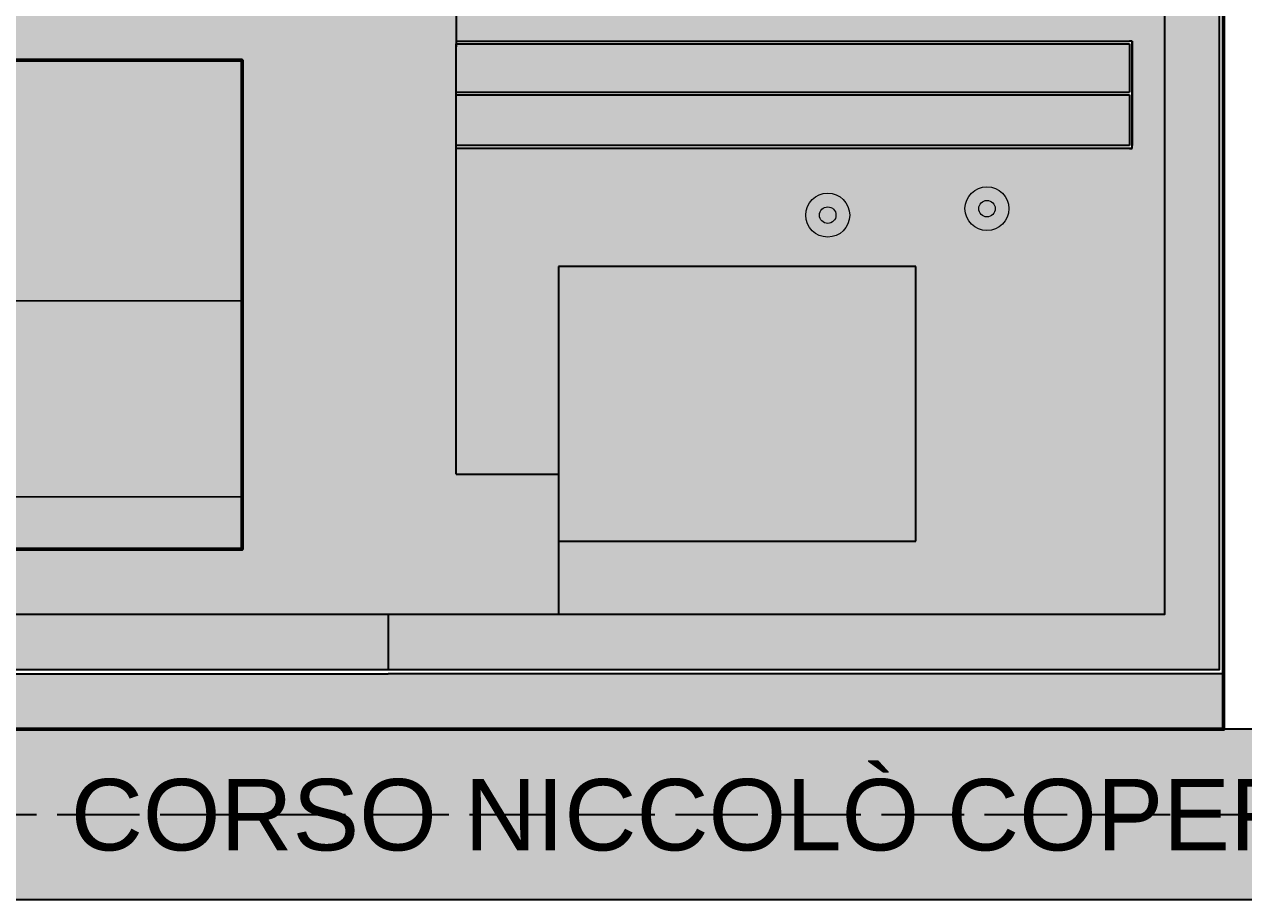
# Model space of a CAD drawing. Header units: millimetres. Extents: x 23 to 299, y 5 to 130.
# Drawn here: x 76.56 to 120.93, y 11.51 to 43.35 of the extents above; entities that cross this region are included whole.
import ezdxf
from ezdxf.enums import TextEntityAlignment as Align

# ---------------------------------------------------------------- set-up
doc = ezdxf.new("R2010")
doc.units = ezdxf.units.MM
doc.linetypes.add('ACAD_ISO02W100', pattern=[15, 12, -3])
doc.layers.get('0').update_dxf_attribs({"lineweight": 25})
for name, color, linetype, lineweight in [('EDIFICIO', 7, 'Continuous', 50), ('LEGENDA', 7, 'Continuous', 18), ('LOTTO', 3, 'Continuous', 50), ('TESTI', 7, 'Continuous', 18), ('ZONE_CALCOLO', 6, 'Continuous', 18)]:
    doc.layers.add(name, color=color, linetype=linetype, lineweight=lineweight)
doc.styles.add('ARIAL', font='arial.ttf')

msp = doc.modelspace()

# ---------------------------------------------------------------- hatches: boundary and pattern name
h = msp.add_hatch(color=8)
h.dxf.hatch_style = 1
h.paths.add_polyline_path([(60.19456, 72.70972), (57.44456, 72.70972), (54.69456, 72.70972), (54.69456, 17.70972), (25.25343, 17.70972), (25.25343, 14.60972), (149.75413, 14.60972), (149.75413, 17.70972), (60.19456, 17.70972)])
at = {"true_color": 0x636466}
h = msp.add_hatch(color=251, dxfattribs=at)
h.dxf.hatch_style = 1
h.paths.add_polyline_path([(66.09456, 41.89972), (62.21456, 41.89972), (62.21456, 62.70972), (60.19456, 62.70972), (60.19456, 17.70972), (120.19456, 17.70972), (120.19456, 19.72972), (89.80186, 19.72972), (62.21456, 19.72972), (62.21456, 33.29972), (66.09456, 33.29972)])
h = msp.add_hatch()
h.set_pattern_fill('GRASS', scale=0.013)
h.set_pattern_definition([(90, (-74.04778, -8.41556), (-0.23348666, 0.23348666), [0.0619125, -0.4050608]), (45, (-74.04778, -8.41556), (-0.23348666, 0.23348666), [0.0619125, -0.2682875]), (135, (-74.04778, -8.41556), (-0.23348666, -0.23348666), [0.0619125, -0.2682875])])
h.paths.add_polyline_path([(62.36456, 42.04972), (64.36456, 42.04972), (64.36456, 60.55972), (118.04456, 60.55972), (118.04456, 21.87972), (89.80186, 21.87972), (89.80186, 19.87972), (120.04456, 19.87972), (120.04456, 62.55972), (62.36456, 62.55972)])
h = msp.add_hatch(color=92)
h.dxf.hatch_style = 1
h.paths.add_polyline_path([(99.62644, 46.34742), (89.66456, 46.34742), (89.66456, 44.14972), (92.27578, 44.14972), (92.27578, 42.74135), (116.77578, 42.74135), (116.87578, 42.74135), (116.87578, 38.84135), (116.77578, 38.84135), (104.6141, 38.84135), (92.27578, 38.84135), (92.27578, 26.9904), (96.00261, 26.9904), (96.00261, 34.54931), (109.00261, 34.54931), (109.00261, 25.54931), (109.00261, 24.54931), (96.00261, 24.54931), (96.00261, 21.87972), (118.04456, 21.87972), (118.04456, 60.55972), (64.36456, 60.55972), (64.36456, 44.14972), (87.36456, 44.14972), (87.36456, 46.34742), (78.62644, 46.34742), (78.62644, 57.34742), (99.62644, 57.34742)])
h = msp.add_hatch(color=9)
h.dxf.hatch_style = 1
h.paths.add_polyline_path([(66.74456, 26.15972), (66.74456, 33.14972), (65.42168, 33.14972), (65.42168, 31.64972, -0.41421356), (63.92168, 33.14972), (62.36456, 33.14972), (62.36456, 21.87972), (63.66319, 21.87972), (64.66319, 21.87972), (89.80186, 21.87972), (92.27578, 21.87972), (96.00261, 21.87972), (96.00261, 26.9904), (92.27578, 26.9904), (92.27578, 38.84135), (92.27578, 42.64135), (92.27578, 44.14972), (89.66456, 44.14972), (89.66456, 46.34742), (87.36456, 46.34742), (87.36456, 44.14972), (64.36456, 44.14972), (64.36456, 42.04972), (71.09456, 42.04972), (84.48456, 42.04972), (84.48456, 33.29972), (84.48456, 24.25972), (75.44456, 24.25972), (66.74456, 24.25972)])
at = {"true_color": 0xcd6928}
h = msp.add_hatch(dxfattribs=at)
h.set_pattern_fill('GRAVEL', color=32, scale=0.0062)
h.set_pattern_definition([(228.012788, (0.457941, 15.697196), (-1.2598400001, -1.4173199999), [0.02118673, -2.09748999]), (184.969741, (0.443768, 15.681448), (1.88975999925, 0.15748000897), [0.0363571, -3.59935103]), (132.510447, (0.4075475, 15.678298), (1.5748000007, -1.7322799994), [0.02563585, -2.53795281]), (267.273689, (0.34613, 15.638928), (0.15748000033, 3.1496), [0.03310828, -3.27771912]), (292.833654, (0.3445555, 15.6058576), (-0.78740000007, 1.88975999997), [0.03246529, -3.21406808]), (357.273689, (0.357154, 15.575936), (-3.1496, 0.15748000033), [0.03310828, -3.27771912]), (37.6942405, (0.3902247, 15.5743616), (-2.0472399999, -1.57480000012), [0.043784, -4.33461315]), (72.2553284, (0.4248703, 15.601133), (1.1023600003, 3.4645599999), [0.04133661, -4.0923259]), (121.4295656, (0.437469, 15.640503), (-1.2598400002, 2.0472399999), [0.0332204, -3.28882383]), (175.236358, (0.420146, 15.66885), (1.73228, -0.1574800003), [0.03792622, -1.8583841]), (222.397438, (0.3823507, 15.671999), (-1.88975999994, -1.73228000007), [0.04904683, -4.8556399]), (138.814075, (0.502036, 15.637354), (-1.10236, 0.94488), [0.01674028, -1.65729508]), (171.4692344, (0.489437, 15.648377), (2.04724000006, -0.31495999964), [0.03184828, -3.15298762]), (225, (0.45794, 15.6531), (-2e-17, -0.15748), [0.02227098, -0.20043937]), (203.19859, (0.446918, 15.672), (0.7874, 0.31496), [0.01199336, -1.18733859]), (291.80141, (0.435894, 15.667275), (-0.15748, 0.47244), [0.01696107, -0.83109469]), (30.963757, (0.442193, 15.651527), (0.47244, 0.31496), [0.02754782, -0.89071049]), (161.56505, (0.465815, 15.6657), (0.31496, -0.15748), [0.0199198, -0.47807568]), (16.38954, (0.3445555, 15.667275), (1.5748, 0.47244), [0.02790546, -2.76264725]), (70.346176, (0.371327, 15.675149), (-0.6299200001, -1.73228), [0.02341113, -2.31769737]), (293.19859, (0.465815, 15.697196), (-0.31496, 0.7874), [0.02398657, -1.17534538]), (343.61046, (0.475264, 15.675149), (-1.5748, 0.4724399999), [0.02790546, -2.76264725]), (339.443955, (0.344556, 15.569637), (-0.7874, 0.31496), [0.02691018, -1.31859953]), (294.775141, (0.369752, 15.560188), (-0.7874000009, 1.7322799996), [0.02254767, -2.23222279]), (66.80141, (0.46739, 15.539716), (0.31496, 0.7874), [0.02398657, -1.17534538]), (17.354025, (0.476839, 15.561763), (-2.04723999996, -0.6299200001), [0.02639853, -2.61344731]), (69.443955, (0.390225, 15.539716), (-0.31496, -0.7874), [0.0134551, -1.33205462]), (101.309932, (0.45794, 15.539716), (-0.15748, 0.62992), [0.0080299, -0.79496369]), (165.963757, (0.456366, 15.54759), (0.47244, -0.15748), [0.03246529, -0.61684138]), (186.009006, (0.42487, 15.555464), (1.5748, 0.1574800001), [0.03008655, -2.97856462]), (303.690068, (0.442193, 15.637354), (-0.15748, 0.31496), [0.02271208, -0.54509013]), (353.1572266, (0.4547915, 15.618456), (2.67716000002, -0.31495999986), [0.03965252, -3.92559256]), (60.945396, (0.494162, 15.613732), (-0.62992, -1.10236), [0.01621351, -1.60514232]), (90, (0.50204, 15.6279), (-0.15748, 0.15748), [0.0094488, -0.1480312]), (120.256437, (0.421721, 15.560188), (0.6299199999, -1.10236), [0.02187775, -2.16590433]), (48.012787, (0.410697, 15.579086), (1.2598400001, 1.4173199999), [0.04237346, -2.07630326]), (0, (0.43904, 15.61058), (0.15748, 0.15748), [0.0409448, -0.1165352]), (325.3048465, (0.479988, 15.610582), (1.5748000006, -1.10235999915), [0.0248998, -2.46507764]), (254.054604, (0.50046, 15.596409), (-0.15748, -0.62992), [0.0229294, -1.1235423]), (207.6459754, (0.4941615, 15.5743616), (-2.9921200001, -1.5747999998), [0.037333, -3.6959728]), (175.426079, (0.461091, 15.557039), (-2.04724, 0.15748), [0.03949583, -3.91008248])])
h.paths.add_polyline_path([(116.77578, 40.89135), (116.77578, 42.64135), (92.27578, 42.64135), (92.27578, 42.54135), (92.27578, 40.89135)])
h.paths.add_polyline_path([(92.27578, 40.79135), (92.27578, 38.94135), (116.77578, 38.94135), (116.77578, 40.79135)])
h = msp.add_hatch(color=1)
h.dxf.hatch_style = 1
h.paths.add_polyline_path([(84.48456, 42.04972), (71.09456, 42.04972), (71.09456, 33.29972), (84.48456, 33.29972)])
h.paths.add_polyline_path([(84.48456, 33.29972), (66.74456, 33.29972), (66.74456, 26.15972), (84.48456, 26.15972)])
h.paths.add_polyline_path([(84.48456, 26.15972), (75.44456, 26.15972), (75.44456, 24.25972), (84.48456, 24.25972)])
h = msp.add_hatch()
h.set_pattern_fill('GRASS', color=3, scale=0.0062)
h.set_pattern_definition([(90, (-187.74492, -11.23905), (-0.111355176, 0.111355176), [0.0295275, -0.19318285]), (45, (-187.74492, -11.23905), (-0.11135518, 0.11135518), [0.0295275, -0.1279525]), (135, (-187.74492, -11.23905), (-0.11135518, -0.11135518), [0.0295275, -0.1279525])])
h.paths.add_polyline_path([(109.00261, 24.54931), (109.00261, 25.54931), (109.00261, 34.54931), (96.00261, 34.54931), (96.00261, 24.54931)])
h = msp.add_hatch(color=8)
h.dxf.hatch_style = 1
h.paths.add_polyline_path([(64.66319, 21.87972), (63.66319, 21.87972), (62.36456, 21.87972), (62.36456, 19.87972), (89.80186, 19.87972), (89.80186, 21.87972)])
h = msp.add_hatch(color=8)
h.dxf.hatch_style = 1
h.paths.add_polyline_path([(149.75413, 14.60972), (25.25343, 14.60972), (25.25343, 11.50972), (60.19456, 11.50972), (149.75413, 11.50972)])

# ---------------------------------------------------------------- linework, layer by layer
for p, q in [((120.19456, 62.70972), (120.19456, 19.72972)), ((92.27578, 44.14972), (92.27578, 42.64135)), ((92.27578, 42.74135), (116.77578, 42.74135)), ((92.27578, 38.84135), (92.27578, 42.64135)), ((92.27578, 38.84135), (92.27578, 42.64135)), ((92.27578, 42.64135), (116.77578, 42.64135)), ((92.27578, 38.94135), (92.27578, 42.64135)), ((92.27578, 42.64135), (92.27578, 42.54135)), ((116.87578, 42.74135), (116.77578, 42.74135)), ((116.77578, 42.64135), (116.77578, 40.89135)), ((116.87578, 42.74135), (116.87578, 38.94135)), ((116.87578, 38.84135), (116.87578, 42.74135)), ((92.27578, 40.89135), (116.77578, 40.89135)), ((92.27578, 40.79135), (116.77578, 40.79135)), ((116.77578, 40.79135), (116.77578, 38.94135)), ((116.77578, 38.94135), (92.27578, 38.94135)), ((116.77578, 38.84135), (92.27578, 38.84135)), ((104.6141, 38.84135), (92.27578, 38.84135)), ((92.27578, 26.9904), (92.27578, 38.84135)), ((116.87578, 38.84135), (104.6141, 38.84135)), ((116.77578, 38.84135), (116.87578, 38.84135)), ((116.87578, 38.84135), (116.87578, 38.94135)), ((116.87578, 38.84135), (116.87578, 38.94135)), ((116.87578, 38.84135), (116.87578, 38.84135)), ((109.00261, 34.54931), (96.00261, 34.54931)), ((96.00261, 34.54931), (96.00261, 24.54931)), ((109.00261, 25.54931), (109.00261, 34.54931)), ((92.27578, 26.9904), (96.00261, 26.9904)), ((96.00261, 26.9904), (96.00261, 21.87972)), ((109.00261, 24.54931), (109.00261, 25.54931)), ((96.00261, 24.54931), (109.00261, 24.54931)), ((89.80186, 21.87972), (64.66319, 21.87972)), ((62.21456, 19.72972), (89.80186, 19.72972)), ((62.36456, 19.87972), (89.80186, 19.87972)), ((120.19456, 19.72972), (89.80186, 19.72972)), ((120.19456, 17.70972), (120.19456, 19.72972)), ((149.75413, 17.70972), (60.19456, 17.70972)), ((60.19456, 11.50972), (149.75413, 11.50972))]:
    msp.add_line(p, q)
at = {"linetype": 'ACAD_ISO02W100', "ltscale": 0.25}
msp.add_line((25.25343, 14.60972), (149.75413, 14.60972), dxfattribs=at)
msp.add_lwpolyline([(92.27578, 21.87972), (89.80186, 21.87972), (89.80186, 19.87972), (120.04456, 19.87972), (120.04456, 62.55972), (62.36456, 62.55972), (62.36456, 42.04972), (64.36456, 42.04972), (64.36456, 60.55972), (118.04456, 60.55972), (118.04456, 21.87972), (89.80186, 21.87972)])
at = {"layer": 'EDIFICIO'}
msp.add_lwpolyline([(75.44456, 24.25972), (84.48456, 24.25972), (84.48456, 42.04972), (71.09456, 42.04972), (71.09456, 33.29972), (66.74456, 33.29972), (66.74456, 26.15972), (75.44456, 26.15972)], close=True, dxfattribs=at)
at = {"layer": 'LEGENDA', "color": 3}
for centre, radius in [((111.58819, 36.64897), 0.8), ((105.79443, 36.41367), 0.8), ((111.58819, 36.64897), 0.3), ((105.79443, 36.41367), 0.3)]:
    msp.add_circle(centre, radius, dxfattribs=at)
at = {"layer": 'LOTTO'}
msp.add_lwpolyline([(60.19456, 17.70972), (120.19456, 17.70972), (120.19456, 62.70972), (60.19456, 62.70972)], close=True, dxfattribs=at)
at = {"layer": 'ZONE_CALCOLO'}
for points in [[(71.09456, 33.29972), (84.48456, 33.29972), (84.48456, 42.04972), (71.09456, 42.04972)], [(66.74456, 26.15972), (84.48456, 26.15972), (84.48456, 33.29972), (66.74456, 33.29972)], [(75.44456, 24.25972), (84.48456, 24.25972), (84.48456, 26.15972), (75.44456, 26.15972)]]:
    msp.add_lwpolyline(points, close=True, dxfattribs=at)

# ---------------------------------------------------------------- texts
at = {"layer": 'TESTI', "style": 'ARIAL'}
msp.add_text('CORSO NICCOLÒ COPERNICO', height=2.6, dxfattribs=at).set_placement((105.19, 14.6), align=Align.MIDDLE_CENTER)

doc.saveas('drawing.dxf')
